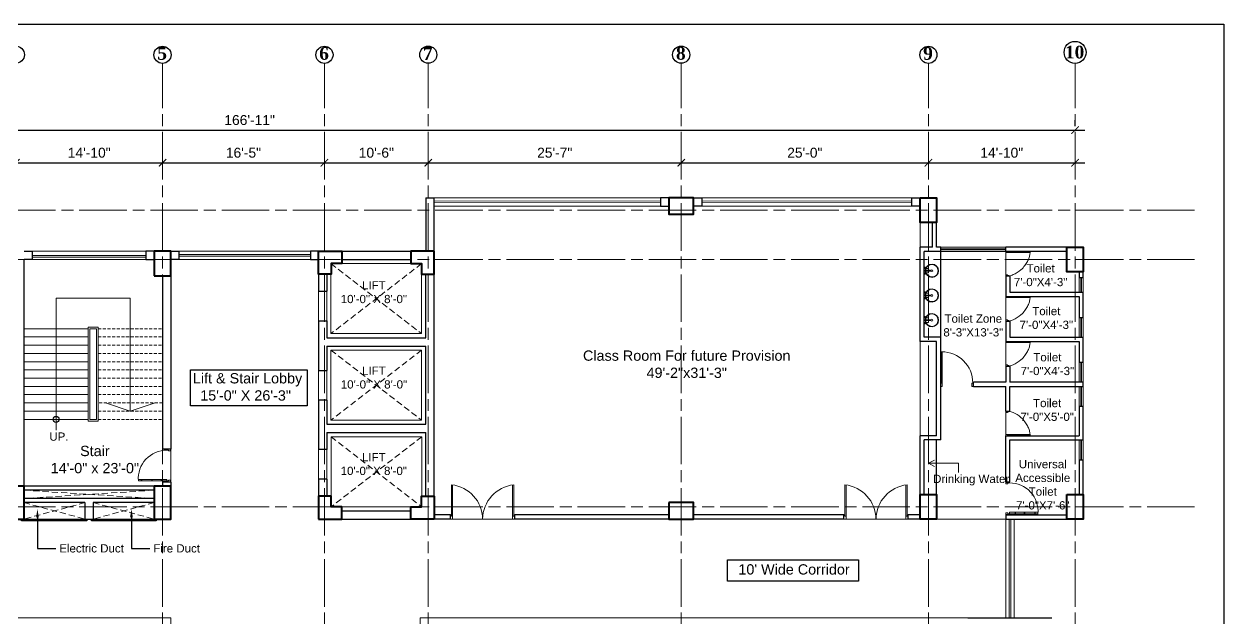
# Model space of a CAD drawing. Header units: inches. Extents: x -12 to 20935469, y -1604 to 24729220.
# Drawn here: x 20917582 to 20919038, y 24708587 to 24709308 of the extents above; entities that cross this region are included whole.
import ezdxf
from ezdxf import colors
from ezdxf.entities.mleader import LeaderData, LeaderLine
from ezdxf.math import Vec2, Vec3

# ---------------------------------------------------------------- set-up
doc = ezdxf.new("R2010")
doc.units = ezdxf.units.IN
doc.header["$LTSCALE"] = 0.03
doc.header["$MEASUREMENT"] = 0
doc.header["$PDMODE"] = 32
doc.header["$PDSIZE"] = 15
doc.linetypes.add('ACAD_ISO08W100', pattern=[36, 24, -3, 6, -3])
doc.linetypes.add('DASHED2', pattern=[0.375, 0.25, -0.125])
for name, color, linetype, lineweight in [('column', 1, 'Continuous', 40), ('Dim Line', 252, 'Continuous', 13), ('Door', 7, 'Continuous', 18), ('Dot', 253, 'Continuous', 0), ('Gas', 21, 'Continuous', 5), ('Glass Line', 252, 'Continuous', 9), ('Grid Line', 252, 'Continuous', 18), ('Hatch', 253, 'Continuous', 15), ('Main Wall', 7, 'Continuous', 30), ('RAIL', 23, 'Continuous', 13), ('STAIR', 46, 'Continuous', 15), ('TOILET FIXTURE', 142, 'Continuous', 5), ('wind.', 150, 'Continuous', 20)]:
    doc.layers.add(name, color=color, linetype=linetype, lineweight=lineweight)
doc.layers.add('TEXT', color=7, linetype='Continuous')
doc.styles.add('2', font='swisscl.ttf')
doc.styles.add('RomanS', font='arial.ttf', dxfattribs={"height": 12})
doc.styles.get("Standard").update_dxf_attribs({"font": 'timesbd.ttf'})
doc.dimstyles.new('Aec_Arch_I', dxfattribs={"dimscale": 96, "dimtxt": 12, "dimasz": 0.09375, "dimexe": 0.125, "dimexo": 0.125, "dimgap": 0.0625, "dimtad": 1, "dimdec": 0, "dimzin": 3, "dimdsep": 46, "dimlunit": 4, "dimtxsty": 'RomanS', "dimblk1": 'ARCHTICK', "dimblk2": 'ARCHTICK', "dimsah": 1, "dimcen": 0.09375, "dimdle": 0.125, "dimadec": 0, "dimazin": 0, "dimtfac": 0.75, "dimtdec": 0, "dimtmove": 2, "dimatfit": 3, "dimldrblk": 'ARCHTICK', "dimfxl": 1, "dimfrac": 1, "dimtolj": 1, "dimtzin": 0, "dimarcsym": 0})

# ---------------------------------------------------------------- blocks, each defined once
blk = doc.blocks.new('_ArchTick')
at = {"color": 0, "linetype": 'ByBlock', "lineweight": 35, "const_width": 0.15}
blk.add_lwpolyline([(-0.5, -0.5), (0.5, 0.5)], dxfattribs=at)
blk = doc.blocks.new('*D8')
at = {"layer": 'Defpoints', "color": 0, "transparency": 16777216}
for p in [(20831396.3, 24724578.2), (20831666.3, 24724578.2), (20831666.3, 24724578.2)]:
    blk.add_point(p, dxfattribs=at)
at = {"layer": 'Dim Line', "color": 0, "lineweight": -2, "transparency": 16777216}
blk.add_line((20831384.3, 24724578.2), (20831678.3, 24724578.2), dxfattribs=at)
at = {"layer": 'Dim Line', "color": 0, "lineweight": -2, "transparency": 16777216, "xscale": 9, "yscale": 9, "zscale": 9, "rotation": 180}
blk.add_blockref('_ArchTick', (20831396.3, 24724578.2), dxfattribs=at)
at = {"layer": 'Dim Line', "color": 0, "lineweight": -2, "transparency": 16777216, "xscale": 9, "yscale": 9, "zscale": 9}
blk.add_blockref('_ArchTick', (20831666.3, 24724578.2), dxfattribs=at)
at = {"layer": 'Dim Line', "color": 0, "transparency": 16777216, "insert": (20831531.3, 24724590.3), "char_height": 12, "attachment_point": 5, "style": 'RomanS'}
blk.add_mtext('\\A1;22\'-6"', dxfattribs=at)
blk = doc.blocks.new('*D9')
at = {"layer": 'Defpoints', "color": 0, "transparency": 16777216}
for p in [(20831666.3, 24724578.2), (20831844.3, 24724578.2), (20831844.3, 24724578.2)]:
    blk.add_point(p, dxfattribs=at)
at = {"layer": 'Dim Line', "color": 0, "lineweight": -2, "transparency": 16777216}
blk.add_line((20831654.3, 24724578.2), (20831856.3, 24724578.2), dxfattribs=at)
at = {"layer": 'Dim Line', "color": 0, "lineweight": -2, "transparency": 16777216, "xscale": 9, "yscale": 9, "zscale": 9, "rotation": 180}
blk.add_blockref('_ArchTick', (20831666.3, 24724578.2), dxfattribs=at)
at = {"layer": 'Dim Line', "color": 0, "lineweight": -2, "transparency": 16777216, "xscale": 9, "yscale": 9, "zscale": 9}
blk.add_blockref('_ArchTick', (20831844.3, 24724578.2), dxfattribs=at)
at = {"layer": 'Dim Line', "color": 0, "transparency": 16777216, "insert": (20831755.3, 24724590.3), "char_height": 12, "attachment_point": 5, "style": 'RomanS'}
blk.add_mtext('\\A1;14\'-10"', dxfattribs=at)
blk = doc.blocks.new('*D21')
at = {"layer": 'Defpoints', "color": 0, "transparency": 16777216}
for p in [(20831844.3, 24724578.2), (20832040.8, 24724578.2), (20832040.8, 24724578.2)]:
    blk.add_point(p, dxfattribs=at)
at = {"layer": 'Dim Line', "color": 0, "lineweight": -2, "transparency": 16777216}
for p, q in [((20831832.3, 24724578.2), (20832052.8, 24724578.2)), ((20831844.3, 24724566.2), (20831844.3, 24724566.2)), ((20832040.8, 24724566.2), (20832040.8, 24724566.2))]:
    blk.add_line(p, q, dxfattribs=at)
at = {"layer": 'Dim Line', "color": 0, "lineweight": -2, "transparency": 16777216, "xscale": 9, "yscale": 9, "zscale": 9, "rotation": 180}
blk.add_blockref('_ArchTick', (20831844.3, 24724578.2), dxfattribs=at)
at = {"layer": 'Dim Line', "color": 0, "lineweight": -2, "transparency": 16777216, "xscale": 9, "yscale": 9, "zscale": 9}
blk.add_blockref('_ArchTick', (20832040.8, 24724578.2), dxfattribs=at)
at = {"layer": 'Dim Line', "color": 0, "transparency": 16777216, "insert": (20831942.5, 24724590.3), "char_height": 12, "attachment_point": 5, "style": 'RomanS'}
blk.add_mtext('\\A1;16\'-5"', dxfattribs=at)
blk = doc.blocks.new('*D22')
at = {"layer": 'Defpoints', "color": 0, "transparency": 16777216}
for p in [(20832040.8, 24724578.2), (20832166.8, 24724578.2), (20832166.8, 24724578.2)]:
    blk.add_point(p, dxfattribs=at)
at = {"layer": 'Dim Line', "color": 0, "lineweight": -2, "transparency": 16777216}
for p, q in [((20832028.8, 24724578.2), (20832178.8, 24724578.2)), ((20832040.8, 24724566.2), (20832040.8, 24724566.2)), ((20832166.8, 24724566.2), (20832166.8, 24724566.2))]:
    blk.add_line(p, q, dxfattribs=at)
at = {"layer": 'Dim Line', "color": 0, "lineweight": -2, "transparency": 16777216, "xscale": 9, "yscale": 9, "zscale": 9, "rotation": 180}
blk.add_blockref('_ArchTick', (20832040.8, 24724578.2), dxfattribs=at)
at = {"layer": 'Dim Line', "color": 0, "lineweight": -2, "transparency": 16777216, "xscale": 9, "yscale": 9, "zscale": 9}
blk.add_blockref('_ArchTick', (20832166.8, 24724578.2), dxfattribs=at)
at = {"layer": 'Dim Line', "color": 0, "transparency": 16777216, "insert": (20832103.8, 24724590.3), "char_height": 12, "attachment_point": 5, "style": 'RomanS'}
blk.add_mtext('\\A1;10\'-6"', dxfattribs=at)
blk = doc.blocks.new('*D23')
at = {"layer": 'Defpoints', "color": 0, "transparency": 16777216}
for p in [(20832166.8, 24724578.2), (20832473.8, 24724578.2), (20832473.8, 24724578.2)]:
    blk.add_point(p, dxfattribs=at)
at = {"layer": 'Dim Line', "color": 0, "lineweight": -2, "transparency": 16777216}
for p, q in [((20832154.8, 24724578.2), (20832485.8, 24724578.2)), ((20832166.8, 24724566.2), (20832166.8, 24724566.2)), ((20832473.8, 24724566.2), (20832473.8, 24724566.2))]:
    blk.add_line(p, q, dxfattribs=at)
at = {"layer": 'Dim Line', "color": 0, "lineweight": -2, "transparency": 16777216, "xscale": 9, "yscale": 9, "zscale": 9, "rotation": 180}
blk.add_blockref('_ArchTick', (20832166.8, 24724578.2), dxfattribs=at)
at = {"layer": 'Dim Line', "color": 0, "lineweight": -2, "transparency": 16777216, "xscale": 9, "yscale": 9, "zscale": 9}
blk.add_blockref('_ArchTick', (20832473.8, 24724578.2), dxfattribs=at)
at = {"layer": 'Dim Line', "color": 0, "transparency": 16777216, "insert": (20832320.3, 24724590.3), "char_height": 12, "attachment_point": 5, "style": 'RomanS'}
blk.add_mtext('\\A1;25\'-7"', dxfattribs=at)
blk = doc.blocks.new('*D10')
at = {"layer": 'Defpoints', "color": 0, "transparency": 16777216}
for p in [(20832473.8, 24724578.2), (20832773.8, 24724578.2), (20832773.8, 24724578.2)]:
    blk.add_point(p, dxfattribs=at)
at = {"layer": 'Dim Line', "color": 0, "lineweight": -2, "transparency": 16777216}
blk.add_line((20832461.8, 24724578.2), (20832785.8, 24724578.2), dxfattribs=at)
at = {"layer": 'Dim Line', "color": 0, "lineweight": -2, "transparency": 16777216, "xscale": 9, "yscale": 9, "zscale": 9, "rotation": 180}
blk.add_blockref('_ArchTick', (20832473.8, 24724578.2), dxfattribs=at)
at = {"layer": 'Dim Line', "color": 0, "lineweight": -2, "transparency": 16777216, "xscale": 9, "yscale": 9, "zscale": 9}
blk.add_blockref('_ArchTick', (20832773.8, 24724578.2), dxfattribs=at)
at = {"layer": 'Dim Line', "color": 0, "transparency": 16777216, "insert": (20832623.8, 24724590.3), "char_height": 12, "attachment_point": 5, "style": 'RomanS'}
blk.add_mtext('\\A1;25\'-0"', dxfattribs=at)
blk = doc.blocks.new('*D11')
at = {"layer": 'Defpoints', "color": 0, "transparency": 16777216}
for p in [(20832773.8, 24724578.2), (20832951.8, 24724578.2), (20832951.8, 24724578.2)]:
    blk.add_point(p, dxfattribs=at)
at = {"layer": 'Dim Line', "color": 0, "lineweight": -2, "transparency": 16777216}
for p, q in [((20832761.8, 24724578.2), (20832963.8, 24724578.2)), ((20832951.8, 24724566.2), (20832951.8, 24724566.2))]:
    blk.add_line(p, q, dxfattribs=at)
at = {"layer": 'Dim Line', "color": 0, "lineweight": -2, "transparency": 16777216, "xscale": 9, "yscale": 9, "zscale": 9, "rotation": 180}
blk.add_blockref('_ArchTick', (20832773.8, 24724578.2), dxfattribs=at)
at = {"layer": 'Dim Line', "color": 0, "lineweight": -2, "transparency": 16777216, "xscale": 9, "yscale": 9, "zscale": 9}
blk.add_blockref('_ArchTick', (20832951.8, 24724578.2), dxfattribs=at)
at = {"layer": 'Dim Line', "color": 0, "transparency": 16777216, "insert": (20832862.8, 24724590.3), "char_height": 12, "attachment_point": 5, "style": 'RomanS'}
blk.add_mtext('\\A1;14\'-10"', dxfattribs=at)
blk = doc.blocks.new('*D13')
at = {"layer": 'Defpoints', "color": 0, "transparency": 16777216}
for p in [(20832951.8, 24724617.8), (20830948.3, 24724610.7), (20832951.8, 24724610.7)]:
    blk.add_point(p, dxfattribs=at)
at = {"layer": 'Dim Line', "color": 0, "lineweight": -2, "transparency": 16777216}
for p, q in [((20830948.3, 24724622.7), (20830948.3, 24724629.8)), ((20832951.8, 24724622.7), (20832951.8, 24724629.8)), ((20830936.3, 24724617.8), (20832963.8, 24724617.8))]:
    blk.add_line(p, q, dxfattribs=at)
at = {"layer": 'Dim Line', "color": 0, "lineweight": -2, "transparency": 16777216, "xscale": 9, "yscale": 9, "zscale": 9, "rotation": 180}
blk.add_blockref('_ArchTick', (20830948.3, 24724617.8), dxfattribs=at)
at = {"layer": 'Dim Line', "color": 0, "lineweight": -2, "transparency": 16777216, "xscale": 9, "yscale": 9, "zscale": 9}
blk.add_blockref('_ArchTick', (20832951.8, 24724617.8), dxfattribs=at)
at = {"layer": 'Dim Line', "color": 0, "transparency": 16777216, "insert": (20831950, 24724629.9), "char_height": 12, "attachment_point": 5, "style": 'RomanS'}
blk.add_mtext('\\A1;166\'-11"', dxfattribs=at)
blk = doc.blocks.new('Door_45')
at = {"layer": 'Door'}
for p, q in [((1.5, 5), (1.5, 44)), ((1.5, 40), (2.2, 40)), ((2.2, 40), (2.2, 39.5)), ((2.2, 39.5), (2.7, 39.5)), ((2.7, 39.5), (2.7, 40)), ((2.7, 40), (3.5, 40)), ((3.5, 44), (3.5, 5)), ((1.5, 25.8), (2.2, 25.8)), ((2.2, 25.8), (2.2, 25.3)), ((2.2, 25.3), (2.7, 25.3)), ((2.7, 25.8), (3.5, 25.8)), ((2.7, 25.3), (2.7, 25.8)), ((0, 0), (0, 5)), ((0, 5), (1.5, 5)), ((1.5, 12.6), (2.2, 12.6)), ((3.5, 5), (1.5, 5)), ((1.5, 5), (1.5, 3)), ((1.5, 3), (2.5, 3)), ((2.2, 12.6), (2.2, 13.1)), ((2.2, 13.1), (2.7, 13.1)), ((2.5, 3), (2.5, 0)), ((2.7, 13.1), (2.7, 12.6)), ((2.7, 12.6), (3.5, 12.6)), ((42.5, 3), (42.5, 0)), ((43.5, 3), (42.5, 3)), ((45, 5), (43.5, 5)), ((43.5, 5), (43.5, 3)), ((45, 0), (45, 5)), ((2.5, 0), (0, 0)), ((42.5, 0), (45, 0))]:
    blk.add_line(p, q, dxfattribs=at)
blk.add_arc((4.7, 5.3), 38.8, 359.6233, 94.6685, dxfattribs=at)
blk = doc.blocks.new('sssss-flat-876')
at = {"layer": 'Door', "linetype": 'Continuous', "ltscale": 3}
blk.add_line((3666.5, 84027.2), (3666.5, 84055.7), dxfattribs=at)
at = {"layer": 'Door', "linetype": 'Continuous', "ltscale": 3, "extrusion": (-7.21527e-09, -3.35624e-18, 1), "elevation": 0}
for points in [[(3666.5, 84057.2), (3666.5, 84055.7), (3668.4, 84055.7), (3668.4, 84056.5), (3670.2, 84056.5), (3670.2, 84057.2)], [(3668.4, 84055.7), (3696.2, 84055.7), (3696.2, 84056.5), (3668.4, 84056.5)]]:
    blk.add_lwpolyline(points, close=True, dxfattribs=at)
at = {"layer": 'Door', "linetype": 'Continuous', "ltscale": 3, "flags": 128}
blk.add_lwpolyline([(3670.2, 84027.2, 0.04096), (3675.5, 84028.9, 0.082496), (3684.9, 84034.8, 0.052187), (3689.7, 84040, 0.043988), (3692.9, 84045, 0.036571), (3694.8, 84049.6, 0.034751), (3695.9, 84054.2, 0.011435), (3696.2, 84055.7)], format="xyb", dxfattribs=at)
at = {"layer": 'Door', "linetype": 'Continuous', "ltscale": 3}
blk.add_lwpolyline([(3666.5, 84027.2), (3666.5, 84028.7), (3668.4, 84028.7), (3668.4, 84027.9), (3670.2, 84027.9), (3670.2, 84027.2)], close=True, dxfattribs=at)
blk = doc.blocks.new('7-flat-72')
at = {"layer": 'Glass Line', "color": 8, "ltscale": 20}
for p, q in [((-64476.6, 376959.4), (-64476.6, 376966.6)), ((-64475.5, 376966.6), (-64476.6, 376966.6)), ((-64475.5, 376959.4), (-64475.5, 376966.6)), ((-64478.7, 376960.5), (-64480.3, 376960.5)), ((-64480.3, 376959.5), (-64480.3, 376960.5)), ((-64480.3, 376959.5), (-64480.3, 376960.5)), ((-64478.7, 376959.5), (-64480.3, 376959.5)), ((-64480.3, 376959.1), (-64480.3, 376959.4)), ((-64478.7, 376959.4), (-64480.3, 376959.4)), ((-64478.7, 376959.1), (-64480.3, 376959.1)), ((-64480.2, 376959.4), (-64480.2, 376959.5)), ((-64480.1, 376959.5), (-64480.1, 376960.5)), ((-64479.9, 376959.5), (-64479.9, 376960.5)), ((-64479.5, 376959.5), (-64479.5, 376960.5)), ((-64479.1, 376959.5), (-64479.1, 376960.5)), ((-64478.9, 376959.5), (-64478.9, 376960.5)), ((-64478.9, 376959.4), (-64478.9, 376959.5)), ((-64478.8, 376959.5), (-64478.8, 376960.5)), ((-64478.7, 376959.5), (-64478.7, 376960.5)), ((-64478.7, 376959.1), (-64478.7, 376959.4)), ((-64475.1, 376959.4), (-64476.9, 376959.4)), ((-64476.9, 376959.1), (-64476.9, 376959.4)), ((-64475.1, 376959.1), (-64476.9, 376959.1)), ((-64475.1, 376959.1), (-64475.1, 376959.4)), ((-64473.3, 376960.5), (-64471.7, 376960.5)), ((-64473.3, 376959.5), (-64473.3, 376960.5)), ((-64473.3, 376959.5), (-64473.3, 376960.5)), ((-64473.3, 376959.5), (-64471.7, 376959.5)), ((-64473.3, 376959.1), (-64473.3, 376959.4)), ((-64473.3, 376959.4), (-64471.7, 376959.4)), ((-64473.3, 376959.1), (-64471.7, 376959.1)), ((-64473.1, 376959.5), (-64473.1, 376960.5)), ((-64473.1, 376959.4), (-64473.1, 376959.5)), ((-64472.9, 376959.5), (-64472.9, 376960.5)), ((-64472.5, 376959.5), (-64472.5, 376960.5)), ((-64472.1, 376959.5), (-64472.1, 376960.5)), ((-64471.9, 376959.5), (-64471.9, 376960.5)), ((-64471.9, 376959.4), (-64471.9, 376959.5)), ((-64471.8, 376959.5), (-64471.8, 376960.5)), ((-64471.7, 376959.5), (-64471.7, 376960.5)), ((-64471.7, 376959.1), (-64471.7, 376959.4))]:
    blk.add_line(p, q, dxfattribs=at)
blk.add_circle((-64476, 376968.4, 0), 1.08, dxfattribs=at)
for radius, start, end in [(8.1, 273.8334, 266.1883), (7.55, 274.115, 265.9068)]:
    blk.add_arc((-64476, 376968.4, 0), radius, start, end, dxfattribs=at)
blk = doc.blocks.new('SFSFSFS-flat-72')
at = {"layer": 'TOILET FIXTURE', "ltscale": 0.2}
blk.add_lwpolyline([(-3918.5, -3608.1), (-3918.5, -3602.7), (-3923.9, -3602.7), (-3923.9, -3608.1)], close=True, dxfattribs=at)
at = {"layer": 'TOILET FIXTURE', "ltscale": 20}
blk.add_blockref('7-flat-72', (60554.8, -380567.2), dxfattribs=at)
blk = doc.blocks.new('$D40')
at = {"layer": 'Door'}
for p, q in [((1, 4), (1, 42)), ((2, 0), (2, 42)), ((1, 5), (0, 5)), ((2, 0), (0, 0)), ((2, 4), (1, 4)), ((39, 4), (38, 4)), ((38, 4), (38, 0)), ((40, 0), (38, 0)), ((40, 5), (39, 5)), ((39, 5), (39, 4))]:
    blk.add_line(p, q, dxfattribs=at)
blk.add_arc((1, 4), 38, 0, 90, dxfattribs=at)
blk = doc.blocks.new('fff')
at = {"layer": 'Grid Line', "color": 252, "linetype": 'ACAD_ISO08W100', "lineweight": 9, "ltscale": 80, "true_color": 0x939598}
for p, q in [((20831844.3, 24723521.1), (20831844.3, 24724698.8)), ((20832040.8, 24723521.1), (20832040.8, 24724698.8)), ((20832166.8, 24723521.1), (20832166.8, 24724698.8)), ((20832473.8, 24723521.1), (20832473.8, 24724698.8)), ((20832773.8, 24723521.1), (20832773.8, 24724698.8)), ((20832951.8, 24723521.1), (20832951.8, 24724698.8)), ((20833096.9, 24724520.6), (20830726.1, 24724520.6)), ((20833096.9, 24724460.6), (20830726.1, 24724460.6)), ((20833096.9, 24724160.7), (20830726.1, 24724160.7))]:
    blk.add_line(p, q, dxfattribs=at)
at = {"layer": 'Dim Line'}
for base, p1, p2, picture, middle in [((20832951.7523, 24724617.8128), (20830948.3088, 24724610.7482), (20832951.7523, 24724610.7482), '*D13', (20831950.0306, 24724629.9397)), ((20831666.3, 24724578.2), (20831396.3, 24724578.2), (20831666.3, 24724578.2), '*D8', (20831531.3, 24724590.3)), ((20831844.3, 24724578.2), (20831666.3, 24724578.2), (20831844.3, 24724578.2), '*D9', (20831755.3, 24724590.3)), ((20832040.7792, 24724578.1666), (20831844.25, 24724578.1666), (20832040.7792, 24724578.1666), '*D21', (20831942.5146, 24724590.2934)), ((20832166.8, 24724578.2), (20832040.8, 24724578.2), (20832166.8, 24724578.2), '*D22', (20832103.8, 24724590.3)), ((20832473.8, 24724578.2), (20832166.8, 24724578.2), (20832473.8, 24724578.2), '*D23', (20832320.3, 24724590.3)), ((20832773.8, 24724578.2), (20832473.8, 24724578.2), (20832773.8, 24724578.2), '*D10', (20832623.8, 24724590.3)), ((20832951.8, 24724578.2), (20832773.8, 24724578.2), (20832951.8, 24724578.2), '*D11', (20832862.8, 24724590.3))]:
    dim = blk.add_linear_dim(base=base, p1=p1, p2=p2, dimstyle='Aec_Arch_I', dxfattribs=at)
    dim.commit()
    dim.dimension.update_dxf_attribs({"geometry": picture, "text_midpoint": middle})

msp = doc.modelspace()

# ---------------------------------------------------------------- linework, layer by layer
for p, q in [((20918694.6, 24708928.1), (20918694.6, 24709032.4)), ((20918867.6, 24709037.4), (20918867.6, 24709037.4)), ((20918689.6, 24708737.5), (20918689.6, 24708803.5)), ((20918778.6, 24708712.7), (20918773.6, 24708712.7)), ((20918727.5, 24708587.5), (20918829.7, 24708587.5))]:
    msp.add_line(p, q)
for points in [[(20917784.1, 24708888.5), (20917925.6, 24708888.5), (20917925.6, 24708844.8), (20917784.1, 24708844.8)], [(20917579, 24708707.5), (20917658.3, 24708707.5), (20917658.3, 24708705.5), (20917579, 24708705.5)], [(20917664.1, 24708707.5), (20917742.3, 24708707.5), (20917742.3, 24708705.5), (20917664.1, 24708705.5)], [(20918594.7, 24708632), (20918435.7, 24708632), (20918435.7, 24708658.1), (20918594.7, 24708658.1)]]:
    msp.add_lwpolyline(points, close=True)
msp.add_circle((20917621.1, 24708828.5), 3.61)
at = {"layer": 'column', "lineweight": 40, "ltscale": 20}
for points in [[(20918364.7, 24709097.4), (20918364.7, 24709077.4), (20918394.7, 24709077.4), (20918394.7, 24709097.4)], [(20918669.6, 24709097.4), (20918689.6, 24709097.4), (20918689.6, 24709067.4), (20918669.6, 24709067.4)], [(20917740.1, 24709002.5), (20917760.1, 24709002.5), (20917760.1, 24709032.5), (20917740.1, 24709032.5)], [(20918847.6, 24709037.4), (20918867.6, 24709037.4), (20918867.6, 24709007.4), (20918847.6, 24709007.4)], [(20917562.1, 24708707.5), (20917582.1, 24708707.5), (20917582.1, 24708747.5), (20917562.1, 24708747.5)], [(20917740.1, 24708707.5), (20917760.1, 24708707.5), (20917760.1, 24708747.5), (20917740.1, 24708747.5)], [(20918364.7, 24708727.5), (20918364.7, 24708707.5), (20918394.7, 24708707.5), (20918394.7, 24708727.5)], [(20918669.6, 24708737.5), (20918689.6, 24708737.5), (20918689.6, 24708707.5), (20918669.6, 24708707.5)], [(20918847.6, 24708737.5), (20918867.6, 24708737.5), (20918867.6, 24708707.5), (20918847.6, 24708707.5)]]:
    msp.add_lwpolyline(points, close=True, dxfattribs=at)
for points in [[(20917939.7, 24709032.5), (20917967.7, 24709032.5), (20917967.7, 24709017.5), (20917954.7, 24709017.5), (20917954.7, 24709004.5), (20917939.7, 24709004.5), (20917939.7, 24709032.5)], [(20918079.7, 24709032.5), (20918051.7, 24709032.5), (20918051.7, 24709017.5), (20918064.7, 24709017.5), (20918064.7, 24709004.5), (20918079.7, 24709004.5), (20918079.7, 24709032.5)], [(20917939.7, 24708707.5), (20917967.7, 24708707.5), (20917967.7, 24708722.5), (20917954.7, 24708722.5), (20917954.7, 24708735.5), (20917939.7, 24708735.5), (20917939.7, 24708707.5)], [(20918079.7, 24708707.5), (20918051.7, 24708707.5), (20918051.7, 24708722.5), (20918064.7, 24708722.5), (20918064.7, 24708735.5), (20918079.7, 24708735.5), (20918079.7, 24708707.5)]]:
    msp.add_lwpolyline(points, dxfattribs=at)
at = {"layer": 'Defpoints'}
msp.add_lwpolyline([(20916599.6, 24709308.2), (20919038.4, 24709308.2), (20919038.4, 24707849.7), (20916599.6, 24707849.7)], close=True, dxfattribs=at)
at = {"layer": 'Door'}
for p, q in [((20918101, 24708711.2), (20918101, 24708749.1)), ((20918102.3, 24708707.5), (20918102.3, 24708749.1)), ((20918175.1, 24708707.5), (20918175.1, 24708749.1)), ((20918176.4, 24708711.2), (20918176.4, 24708749.1)), ((20918578.4, 24708711.2), (20918578.4, 24708749.1)), ((20918579.7, 24708707.5), (20918579.7, 24708749.1)), ((20918652.5, 24708707.5), (20918652.5, 24708749.1)), ((20918653.8, 24708711.2), (20918653.8, 24708749.1)), ((20918101, 24708712.5), (20918099.7, 24708712.5)), ((20918102.3, 24708711.2), (20918101, 24708711.2)), ((20918175.1, 24708711.2), (20918176.4, 24708711.2)), ((20918176.4, 24708712.5), (20918177.7, 24708712.5)), ((20918578.4, 24708712.5), (20918577.1, 24708712.5)), ((20918579.7, 24708711.2), (20918578.4, 24708711.2)), ((20918652.5, 24708711.2), (20918653.8, 24708711.2)), ((20918653.8, 24708712.5), (20918655.1, 24708712.5)), ((20918102.3, 24708707.5), (20918099.7, 24708707.5)), ((20918175.1, 24708707.5), (20918177.7, 24708707.5)), ((20918579.7, 24708707.5), (20918577.1, 24708707.5)), ((20918652.5, 24708707.5), (20918655.1, 24708707.5))]:
    msp.add_line(p, q, dxfattribs=at)
for centre, start, end in [((20918096.4, 24708707.1), 0.5906, 83.7783), ((20918181, 24708707.1), 96.2217, 179.4094), ((20918573.8, 24708707.1), 0.5906, 83.7783), ((20918658.4, 24708707.1), 96.2217, 179.4094)]:
    msp.add_arc(centre, 42.3, start, end, dxfattribs=at)
at = {"layer": 'Dot', "linetype": 'DASHED2', "lineweight": 0, "ltscale": 1000}
for p, q in [((20917582.1, 24708742.5), (20917740.1, 24708732.5)), ((20917740.1, 24708742.5), (20917582.1, 24708732.5)), ((20917656.1, 24708727.5), (20917582.1, 24708707.5)), ((20917582.1, 24708727.5), (20917656.1, 24708707.5)), ((20917666.1, 24708727.5), (20917740.1, 24708707.5)), ((20917740.1, 24708727.5), (20917666.1, 24708707.5))]:
    msp.add_line(p, q, dxfattribs=at)
for points in [[(20917954.6, 24709017.5), (20918064.7, 24708932.5), (20918064.7, 24709017.5), (20917954.6, 24708932.5)], [(20917954.6, 24708912.5), (20918064.7, 24708827.5), (20918064.7, 24708912.5), (20917954.6, 24708827.5)], [(20917954.7, 24708807.5), (20918064.8, 24708722.4), (20918064.8, 24708807.5), (20917954.7, 24708722.4)]]:
    msp.add_lwpolyline(points, dxfattribs=at)
at = {"layer": 'Gas', "color": 0, "lineweight": 5}
for points in [[(20917954.6, 24708932.5), (20918064.7, 24708932.5), (20918064.7, 24709017.5), (20917954.6, 24709017.5)], [(20917672.1, 24708826.5), (20917660.1, 24708826.5), (20917660.1, 24708940.5), (20917672.1, 24708940.5)], [(20917670.1, 24708828.5), (20917662.1, 24708828.5), (20917662.1, 24708938.5), (20917670.1, 24708938.5)], [(20917954.6, 24708827.5), (20918064.7, 24708827.5), (20918064.7, 24708912.5), (20917954.6, 24708912.5)], [(20917954.7, 24708722.4), (20918064.8, 24708722.4), (20918064.8, 24708807.5), (20917954.7, 24708807.5)]]:
    msp.add_lwpolyline(points, close=True, dxfattribs=at)
at = {"layer": 'Hatch', "lineweight": 5}
for p, q in [((20918669.6, 24709037.4), (20918669.6, 24709067.3)), ((20918669.6, 24708808.5), (20918669.6, 24708923.1))]:
    msp.add_line(p, q, dxfattribs=at)
at = {"layer": 'Main Wall', "lineweight": 30}
for p, q in [((20918069.7, 24709097.4), (20918079.7, 24709097.4)), ((20918069.7, 24709097.4), (20918069.7, 24709032.5)), ((20918079.7, 24708735.5), (20918079.7, 24709097.4)), ((20918364.6, 24709097.4), (20918354.6, 24709097.4)), ((20918354.6, 24709097.4), (20918354.6, 24709087.4)), ((20918659.6, 24709097.4), (20918669.6, 24709097.4)), ((20918659.6, 24709087.4), (20918659.6, 24709097.4)), ((20918354.6, 24709087.4), (20918364.6, 24709087.4)), ((20918669.6, 24709087.4), (20918659.6, 24709087.4)), ((20918684.6, 24709037.4), (20918684.6, 24709067.4)), ((20918689.6, 24709037.4), (20918689.6, 24709067.4)), ((20917967.7, 24709032.5), (20918051.7, 24709032.5)), ((20918669.6, 24708923.1), (20918669.6, 24709037.4)), ((20918684.6, 24709037.4), (20918669.6, 24709037.4)), ((20918674.6, 24708928.1), (20918674.6, 24709032.4)), ((20918694.6, 24709032.4), (20918674.6, 24709032.4)), ((20918694.6, 24709037.4), (20918689.6, 24709037.4)), ((20918694.6, 24709032.4), (20918694.6, 24709037.4)), ((20918847.6, 24709037.4), (20918773.6, 24709037.4)), ((20918773.6, 24709032.4), (20918773.6, 24709037.4)), ((20918847.6, 24709032.4), (20918773.6, 24709032.4)), ((20917582.1, 24708747.5), (20917582.1, 24709022.5)), ((20917967.7, 24709022.5), (20918051.7, 24709022.5)), ((20917750.1, 24709002.5), (20917750.1, 24708792.5)), ((20917760.1, 24709002.5), (20917760.1, 24708792.5)), ((20918867.6, 24709000.7), (20918867.6, 24709007.4)), ((20918778.6, 24709002.4), (20918773.6, 24709002.4)), ((20918778.6, 24709002.4), (20918778.6, 24708982.7)), ((20917939.7, 24708984), (20917949.7, 24708984)), ((20918773.6, 24708977.7), (20918862.6, 24708977.7)), ((20918778.6, 24708982.7), (20918867.6, 24708982.7)), ((20918867.6, 24708952.1), (20918867.6, 24708982.7)), ((20917939.7, 24708948), (20917949.7, 24708948)), ((20918773.6, 24708947.7), (20918778.6, 24708947.7)), ((20918778.6, 24708947.7), (20918778.6, 24708928.1)), ((20917949.7, 24708927.5), (20918069.7, 24708927.5)), ((20917949.7, 24708917.5), (20918069.7, 24708917.5)), ((20918689.6, 24708923.1), (20918669.6, 24708923.1)), ((20918694.6, 24708928.1), (20918674.6, 24708928.1)), ((20918689.6, 24708808.5), (20918689.6, 24708923.1)), ((20918694.6, 24708873.5), (20918694.6, 24708928.1)), ((20918773.6, 24708923.1), (20918862.6, 24708923.1)), ((20918778.6, 24708928.1), (20918867.6, 24708928.1)), ((20918862.6, 24708923.1), (20918862.6, 24708897.5)), ((20918867.6, 24708897.5), (20918867.6, 24708928.1)), ((20917939.7, 24708888), (20917949.7, 24708888)), ((20918773.6, 24708893.1), (20918778.6, 24708893.1)), ((20918867.6, 24708897.5), (20918862.6, 24708897.5)), ((20918694.6, 24708803.5), (20918694.6, 24708873.5)), ((20918734.6, 24708868.5), (20918734.6, 24708873.5)), ((20918867.6, 24708873.5), (20918778.6, 24708873.5)), ((20918867.6, 24708868.5), (20918867.6, 24708873.5)), ((20918734.6, 24708868.5), (20918773.6, 24708868.5)), ((20918773.6, 24708838.5), (20918773.6, 24708868.5)), ((20918778.6, 24708868.5), (20918867.6, 24708868.5)), ((20918778.6, 24708838.5), (20918778.6, 24708868.5)), ((20917949.7, 24708852), (20917939.7, 24708852)), ((20918862.6, 24708844.5), (20918867.6, 24708844.5)), ((20918862.6, 24708844.5), (20918862.6, 24708808.5)), ((20918867.6, 24708803.5), (20918867.6, 24708844.5)), ((20918773.6, 24708838.5), (20918778.6, 24708838.5)), ((20917949.7, 24708822.5), (20918069.7, 24708822.5)), ((20917949.7, 24708812.5), (20918069.7, 24708812.5)), ((20918669.6, 24708737.5), (20918669.6, 24708808.5)), ((20918689.6, 24708808.5), (20918669.6, 24708808.5)), ((20918674.6, 24708737.5), (20918674.6, 24708803.5)), ((20918694.6, 24708803.5), (20918674.6, 24708803.5)), ((20918773.6, 24708752.7), (20918773.6, 24708808.5)), ((20918773.6, 24708808.5), (20918862.6, 24708808.5)), ((20918778.6, 24708752.7), (20918778.6, 24708803.5)), ((20918778.6, 24708803.5), (20918867.6, 24708803.5)), ((20917760.1, 24708792.5), (20917750.1, 24708792.5)), ((20917949.7, 24708792), (20917939.7, 24708792)), ((20918862.6, 24708779.5), (20918862.6, 24708737.5)), ((20918862.6, 24708779.5), (20918867.6, 24708779.5)), ((20918867.6, 24708737.5), (20918867.6, 24708779.5)), ((20917949.7, 24708756), (20917939.7, 24708756)), ((20917740.1, 24708747.5), (20917582.1, 24708747.5)), ((20917740.1, 24708742.5), (20917582.1, 24708742.5)), ((20917750.1, 24708752.5), (20917750.1, 24708747.5)), ((20917760.1, 24708752.5), (20917750.1, 24708752.5)), ((20917760.1, 24708752.5), (20917760.1, 24708747.5)), ((20918773.6, 24708752.7), (20918778.6, 24708752.7)), ((20917740.1, 24708732.5), (20917582.1, 24708732.5)), ((20917656.1, 24708727.5), (20917582.1, 24708727.5)), ((20917656.1, 24708727.5), (20917656.1, 24708707.5)), ((20917740.1, 24708727.5), (20917666.1, 24708727.5)), ((20917666.1, 24708727.5), (20917666.1, 24708707.5)), ((20918099.7, 24708712.5), (20918079.7, 24708712.5)), ((20918099.7, 24708707.5), (20918099.7, 24708712.5)), ((20918364.7, 24708712.5), (20918177.7, 24708712.5)), ((20918177.7, 24708707.5), (20918177.7, 24708712.5)), ((20918577.1, 24708712.5), (20918394.7, 24708712.5)), ((20918577.1, 24708707.5), (20918577.1, 24708712.5)), ((20918669.6, 24708712.5), (20918655.1, 24708712.5)), ((20918655.1, 24708707.5), (20918655.1, 24708712.5)), ((20918773.6, 24708712.7), (20918847.6, 24708712.7)), ((20918773.6, 24708712.7), (20918773.6, 24708707.6)), ((20917656.1, 24708707.5), (20917666.1, 24708707.5)), ((20917967.7, 24708707.5), (20918051.7, 24708707.5)), ((20918099.7, 24708707.5), (20918079.7, 24708707.5)), ((20918364.7, 24708707.5), (20918177.7, 24708707.5)), ((20918577.1, 24708707.5), (20918394.7, 24708707.5)), ((20918669.7, 24708707.5), (20918655.1, 24708707.5)), ((20918773.6, 24708707.6), (20918847.6, 24708707.6))]:
    msp.add_line(p, q, dxfattribs=at)
for points in [[(20918394.6, 24709097.4), (20918404.6, 24709097.4), (20918404.6, 24709087.4), (20918394.6, 24709087.4)], [(20917582.1, 24709032.5), (20917592.1, 24709032.5), (20917592.1, 24709022.5), (20917582.1, 24709022.5)], [(20917740.1, 24709032.5), (20917730.1, 24709032.5), (20917730.1, 24709022.5), (20917740.1, 24709022.5)], [(20917760.1, 24709032.5), (20917770.1, 24709032.5), (20917770.1, 24709022.5), (20917760.1, 24709022.5)], [(20917939.6, 24709032.5), (20917929.6, 24709032.5), (20917929.6, 24709022.5), (20917939.6, 24709022.5)], [(20917939.7, 24709004.5), (20917939.7, 24708984)], [(20917949.7, 24709004.5), (20917949.7, 24708984)], [(20918069.7, 24708927.5), (20918069.7, 24709004.5)], [(20918862.6, 24709007.4), (20918862.6, 24709000.7)], [(20918773.6, 24709002.4), (20918773.6, 24708977.7)], [(20918862.6, 24709000.7), (20918867.6, 24709000.7)], [(20918862.6, 24708977.7), (20918862.6, 24708952.1)], [(20917939.7, 24708948), (20917939.7, 24708888)], [(20917949.7, 24708948), (20917949.7, 24708927.5)], [(20918773.6, 24708947.7), (20918773.6, 24708923.1)], [(20918862.6, 24708952.1), (20918867.6, 24708952.1)], [(20917949.7, 24708917.5), (20917949.7, 24708888)], [(20918069.7, 24708822.5), (20918069.7, 24708917.5)], [(20918773.6, 24708893.1), (20918773.6, 24708873.5)], [(20918778.6, 24708893.1), (20918778.6, 24708873.5)], [(20918773.6, 24708873.5), (20918734.6, 24708873.5)], [(20917939.7, 24708852), (20917939.7, 24708792)], [(20917949.7, 24708852), (20917949.7, 24708822.5)], [(20917949.7, 24708812.5), (20917949.7, 24708792)], [(20918069.7, 24708735.5), (20918069.7, 24708812.5)], [(20917939.7, 24708756), (20917939.7, 24708735.5), (20917939.7, 24708735.5)], [(20917949.7, 24708756), (20917949.7, 24708735.5)], [(20917967.7, 24708717.5), (20918051.7, 24708717.5)]]:
    msp.add_lwpolyline(points, dxfattribs=at)
at = {"layer": 'Main Wall', "lineweight": 13}
for points in [[(20917939.7, 24708948), (20917949.7, 24708948), (20917949.7, 24708984), (20917939.7, 24708984)], [(20917939.7, 24708852), (20917949.7, 24708852), (20917949.7, 24708888), (20917939.7, 24708888)], [(20917939.7, 24708756), (20917949.7, 24708756), (20917949.7, 24708792), (20917939.7, 24708792)]]:
    msp.add_lwpolyline(points, close=True, dxfattribs=at)
at = {"layer": 'RAIL', "lineweight": 9}
for p, q in [((20917621.1, 24708815.4), (20917621.1, 24708975.5)), ((20917621.1, 24708975.5), (20917711.1, 24708975.5)), ((20917711.1, 24708975.5), (20917711.1, 24708838.5)), ((20917681.1, 24708848.5), (20917711.1, 24708838.5)), ((20917711.1, 24708838.5), (20917741.1, 24708848.5))]:
    msp.add_line(p, q, dxfattribs=at)
at = {"layer": 'STAIR', "color": 32, "lineweight": 5}
for p, q in [((20917582.1, 24708938.5), (20917660.1, 24708938.5)), ((20917582.1, 24708928.5), (20917660.1, 24708928.5)), ((20917582.1, 24708918.5), (20917660.1, 24708918.5)), ((20917582.1, 24708908.5), (20917660.1, 24708908.5)), ((20917582.1, 24708898.5), (20917660.1, 24708898.5)), ((20917582.1, 24708888.5), (20917660.1, 24708888.5)), ((20917582.1, 24708878.5), (20917660.1, 24708878.5)), ((20917582.1, 24708868.5), (20917660.1, 24708868.5)), ((20917582.1, 24708858.5), (20917660.1, 24708858.5)), ((20917582.1, 24708848.5), (20917660.1, 24708848.5)), ((20917582.1, 24708838.5), (20917660.1, 24708838.5)), ((20917582.1, 24708828.5), (20917660.1, 24708828.5))]:
    msp.add_line(p, q, dxfattribs=at)
at = {"layer": 'STAIR', "color": 32, "linetype": 'DASHED2', "lineweight": 5, "ltscale": 500}
for p, q in [((20917672.1, 24708938.5), (20917750.1, 24708938.5)), ((20917672.1, 24708928.5), (20917750.1, 24708928.5)), ((20917672.1, 24708918.5), (20917750.1, 24708918.5)), ((20917672.1, 24708908.5), (20917750.1, 24708908.5)), ((20917672.1, 24708898.5), (20917750.1, 24708898.5)), ((20917672.1, 24708888.5), (20917750.1, 24708888.5)), ((20917672.1, 24708878.5), (20917750.1, 24708878.5)), ((20917672.1, 24708868.5), (20917750.1, 24708868.5)), ((20917672.1, 24708858.5), (20917750.1, 24708858.5)), ((20917750.1, 24708848.5), (20917672.1, 24708848.5)), ((20917690.1, 24708848.5), (20917750.1, 24708848.5)), ((20917672.1, 24708838.5), (20917750.1, 24708838.5)), ((20917672.1, 24708828.5), (20917750.1, 24708828.5))]:
    msp.add_line(p, q, dxfattribs=at)
at = {"layer": 'STAIR', "color": 253, "lineweight": 5}
for p, q in [((20918680, 24708775.2), (20918687.3, 24708779.2)), ((20918680, 24708775.2), (20918716.2, 24708775.2)), ((20918680, 24708775.2), (20918687.3, 24708771.2)), ((20918716.2, 24708775.2), (20918716.2, 24708764))]:
    msp.add_line(p, q, dxfattribs=at)
at = {"layer": 'TEXT'}
for centre, radius in [((20917572.2, 24709271), 10.4), ((20917750.2, 24709270.9), 10.4), ((20917946.7, 24709270.9), 10.4), ((20918072.7, 24709271), 10.4), ((20918379.7, 24709271), 10.4), ((20918679.7, 24709270.9), 10.4), ((20918857.7, 24709273.8), 13.3)]:
    msp.add_circle(centre, radius, dxfattribs=at)
at = {"layer": 'wind.', "lineweight": 5}
for p, q in [((20918354.6, 24709097.4), (20918079.6, 24709097.4)), ((20918079.6, 24709093.4), (20918354.6, 24709093.5)), ((20918079.6, 24709091.4), (20918354.6, 24709091.5)), ((20918404.6, 24709097.4), (20918659.6, 24709097.4)), ((20918404.6, 24709093.4), (20918659.6, 24709093.5)), ((20918404.6, 24709091.4), (20918659.6, 24709091.5)), ((20918354.6, 24709087.4), (20918079.6, 24709087.4)), ((20918404.6, 24709087.4), (20918659.6, 24709087.4)), ((20918773.6, 24709037.4), (20918694.6, 24709037.4)), ((20918773.6, 24709035.4), (20918694.6, 24709035.4)), ((20918773.6, 24709034.4), (20918694.6, 24709034.4)), ((20918773.6, 24709032.4), (20918694.6, 24709032.4)), ((20918862.6, 24708982.7), (20918862.6, 24709000.7)), ((20918864.6, 24708982.7), (20918864.6, 24709000.7)), ((20918865.6, 24708982.7), (20918865.6, 24709000.7)), ((20918867.6, 24708982.7), (20918867.6, 24709000.7)), ((20918862.6, 24708928.1), (20918862.6, 24708952.1)), ((20918864.6, 24708928.1), (20918864.6, 24708952.1)), ((20918865.6, 24708928.1), (20918865.6, 24708952.1)), ((20918867.6, 24708928.1), (20918867.6, 24708952.1)), ((20918862.6, 24708873.5), (20918862.6, 24708897.5)), ((20918864.6, 24708873.5), (20918864.6, 24708897.5)), ((20918865.6, 24708873.5), (20918865.6, 24708897.5)), ((20918867.6, 24708873.5), (20918867.6, 24708897.5)), ((20918862.6, 24708844.5), (20918862.6, 24708868.5)), ((20918864.6, 24708844.5), (20918864.6, 24708868.5)), ((20918865.6, 24708844.5), (20918865.6, 24708868.5)), ((20918867.6, 24708844.5), (20918867.6, 24708868.5)), ((20918862.6, 24708779.5), (20918862.6, 24708803.5)), ((20918864.6, 24708779.5), (20918864.6, 24708803.5)), ((20918865.6, 24708779.5), (20918865.6, 24708803.5)), ((20918867.6, 24708779.5), (20918867.6, 24708803.5)), ((20918773.7, 24708587.5), (20918773.7, 24708707.6)), ((20918777.7, 24708587.5), (20918777.7, 24708707.6)), ((20918779.7, 24708587.5), (20918779.7, 24708707.6)), ((20918783.7, 24708587.5), (20918783.7, 24708707.6))]:
    msp.add_line(p, q, dxfattribs=at)
at = {"layer": 'wind.'}
for p, q in [((20917592.1, 24709032.5), (20917730.1, 24709032.5)), ((20917770.1, 24709032.5), (20917929.6, 24709032.5)), ((20917592.1, 24709027.5), (20917730.1, 24709027.5)), ((20917592.1, 24709025.5), (20917730.1, 24709025.5)), ((20917592.1, 24709022.5), (20917730.1, 24709022.5)), ((20917770.1, 24709028.5), (20917929.6, 24709028.5)), ((20917770.1, 24709026.5), (20917929.6, 24709026.5)), ((20917770.1, 24709022.5), (20917939.6, 24709022.5))]:
    msp.add_line(p, q, dxfattribs=at)
at = {"layer": 'wind.', "lineweight": 5}
msp.add_lwpolyline([(20916938.2, 24708587.5), (20916938.2, 24708707.8), (20917760.1, 24708707.5), (20917760.1, 24709022.4), (20917939.7, 24709022.5), (20917939.7, 24708707.5), (20918773.6, 24708707.5), (20918773.6, 24708587.5), (20918062.8, 24708587.5), (20918062.8, 24708446.3), (20917760.1, 24708446.3), (20917760.1, 24708587.5)], close=True, dxfattribs=at)

# ---------------------------------------------------------------- block references
msp.add_blockref('fff', (85905.9, -15438.3))
at = {"layer": 'Door', "ltscale": 20}
for p in [(20915107.1, 24624975.2), (20915107.1, 24624920.5), (20915107.1, 24624865.9)]:
    msp.add_blockref('sssss-flat-876', p, dxfattribs=at)
at = {"layer": 'Door'}
msp.add_blockref('$D40', (20918694.6, 24708868.5), dxfattribs=at)
at = {"layer": 'Door', "ltscale": 20, "xscale": -1, "rotation": 180}
msp.add_blockref('sssss-flat-876', (20915107.1, 24792865.7), dxfattribs=at)
at = {"layer": 'Door', "color": 250, "ltscale": 20, "yscale": 0.8888888888759539, "zscale": 0.8888888888759539}
for p, xscale, rotation in [((20917760, 24708752.5), 0.8888888888759539, 90.00000000000001), ((20918773.6, 24708712.7), -0.8888888888759539, 270)]:
    msp.add_blockref('Door_45', p, dxfattribs=dict(at, xscale=xscale, rotation=rotation))
at = {"layer": 'TOILET FIXTURE', "ltscale": 20, "xscale": -1, "rotation": 270}
for p in [(20922282.7, 24712930.1), (20922282.7, 24712900.1), (20922282.7, 24712870.1)]:
    msp.add_blockref('SFSFSFS-flat-72', p, dxfattribs=at)

# ---------------------------------------------------------------- texts
at = {"layer": 'TEXT', "char_height": 15.44, "width": 227.458, "attachment_point": 8, "rotation": 0}
for s, insert in [('\\A1;5', (20917749.7, 24709264.6)), ('\\A1;6', (20917946.2, 24709264.6)), ('\\A1;7', (20918072.2, 24709264.7)), ('\\A1;8', (20918379.2, 24709264.7)), ('\\A1;9', (20918679.2, 24709264.6)), ('\\A1;10', (20918857.2, 24709266.2))]:
    msp.add_mtext(s, dxfattribs=dict(at, insert=insert))
at = {"layer": 'TEXT', "color": 30, "lineweight": 5, "ltscale": 20, "attachment_point": 2, "style": '2'}
for s, width, gutter_width, insert, char_height in [('{\\fArial|b0|i0|c0|p34;\\C0;Toilet \\P7\'-0"X4\'-3"}', 104.76, 0.5, (20918815.9, 24709016.8), 10), ('\\pxsm1;{\\fArial|b0|i0|c0|p34;\\C0;LIFT\\P10\'-0" X 8\'-0" }', 235.592, 0.75, (20918006.7, 24708996.2), 10), ('{\\fArial|b0|i0|c0|p34;\\C0;Toilet \\P7\'-0"X4\'-3"}', 104.76, 0.5, (20918822.8, 24708964.9), 10), ('{\\fArial|b0|i0|c0|p34;\\C0;Toilet Zone\\P8\'-3"X13\'-3"}', 104.76, 0.5, (20918734.2, 24708955.8), 10), ('\\pxsm1;{\\fArial|b0|i0|c0|p34;\\C0;Class Room For future Provision\\P49\'-2"x31\'-3"}', 289.483, 0.5, (20918386.4, 24708912.1), 12.476), ('{\\fArial|b0|i0|c0|p34;\\C0;Toilet \\P7\'-0"X4\'-3"}', 104.76, 0.5, (20918824.1, 24708908.9), 10), ('\\pxsm1;{\\fArial|b0|i0|c0|p34;\\C0;LIFT\\P10\'-0" X 8\'-0" }', 235.592, 0.75, (20918006.8, 24708892.6), 10), ('\\pxsm1,qc;{\\fArial|b0|i0|c0|p34;\\C0; Lift & Stair Lobby\\P15\'-0" X 26\'-3" }', 146.388, 0.75, (20917851, 24708884.6), 12.476), ('{\\fArial|b0|i0|c0|p34;\\C0;Toilet \\P7\'-0"X5\'-0"}', 104.76, 0.5, (20918823.8, 24708853.3), 10), ('{\\fArial|b0|i0|c0|p34;\\C0;UP.}', 104.76, 0.5, (20917624.5, 24708812.6), 10), ('\\pxsm1;{\\fArial|b0|i0|c0|p34;\\C0;Stair\\P14\'-0" x 23\'-0"  }', 114.807, 0.282, (20917668.1, 24708796.4), 12.476), ('\\pxsm1;{\\fArial|b0|i0|c0|p34;\\C0;LIFT\\P10\'-0" X 8\'-0" }', 235.592, 0.75, (20918006.6, 24708787.7), 10), ('{\\fArial|b0|i0|c0|p34;\\C0;Universal Accessible Toilet\\P7\'-0"X7\'-6"}', 88.036, 0.35, (20918818.5, 24708779.2), 10), ('\\pxsm1;{\\fArial|b0|i0|c0|p34;\\C0;Drinking Water }', 88.563, 0.282, (20918731.6, 24708761.3), 10), ("\\pxsm1,qc;{\\fArial|b0|i0|c0|p34;\\C0;10' Wide Corridor}", 227.89, 0.75, (20918516.6, 24708652.7), 12.476)]:
    msp.add_mtext_dynamic_manual_height_columns(s, width=width, gutter_width=gutter_width, heights=[0], dxfattribs=dict(at, insert=insert, char_height=char_height))

# ---------------------------------------------------------------- leaders
at = {"layer": 'TEXT', "lineweight": 5, "ltscale": 20}
ml = msp.add_multileader_mtext('Standard', dxfattribs=at)
ml.set_content('{\\fArial|b0|i0|c0|p34; Electric Duct}', color=256)
ml.set_leader_properties()
ml.build(insert=Vec2(0, 0))
ml.multileader.update_dxf_attribs({"text_right_attachment_type": 6, "dogleg_length": 0.36, "arrow_head_size": 10})
ctx = ml.context
ctx.base_point, ctx.char_height, ctx.arrow_head_size, ctx.landing_gap_size, ctx.plane_origin = Vec3(20917620.9, 24708671.9), 10, 10, 0.09, Vec3(20917598.4, 24708719.8)
ctx.right_attachment = 6
notes = []
notes.append((ctx, [(0, (1, 1, 0), (20917598.4, 24708671.9), (1, 0), 22.5, [(0, [(20917598.4, 24708719.8)], 0, [])])]))
ctx.mtext.insert, ctx.mtext.width, ctx.mtext.defined_height, ctx.mtext.flow_direction = Vec3(20917621, 24708677), 232.704, 29.8, 5
ml = msp.add_multileader_mtext('Standard', dxfattribs=at)
ml.set_content('{\\fArial|b0|i0|c0|p34; Fire Duct}', color=256)
ml.set_leader_properties()
ml.build(insert=Vec2(0, 0))
ml.multileader.update_dxf_attribs({"text_right_attachment_type": 6, "dogleg_length": 0.36, "arrow_head_size": 10})
ctx = ml.context
ctx.base_point, ctx.char_height, ctx.arrow_head_size, ctx.landing_gap_size, ctx.plane_origin = Vec3(20917735, 24708671.9), 10, 10, 0.09, Vec3(20917712.5, 24708719.8)
ctx.right_attachment = 6
notes.append((ctx, [(0, (1, 1, 0), (20917712.5, 24708671.9), (1, 0), 22.5, [(0, [(20917712.5, 24708719.8)], 0, [])])]))
ctx.mtext.insert, ctx.mtext.width, ctx.mtext.defined_height, ctx.mtext.flow_direction = Vec3(20917735.1, 24708677), 232.704, 29.8, 5
for ctx, leaders in notes:
    for number, flags, end, landing, length, lines in leaders:
        leader = LeaderData()
        leader.index, (leader.has_last_leader_line, leader.has_dogleg_vector, leader.attachment_direction) = number, flags
        leader.last_leader_point, leader.dogleg_vector, leader.dogleg_length = Vec3(end), Vec3(landing), length
        for number, points, colour, breaks in lines:
            line = LeaderLine()
            line.index, line.vertices, line.color, line.breaks = number, Vec3.list(points), colors.encode_raw_color(colour), breaks
            leader.lines.append(line)
        ctx.leaders.append(leader)

doc.saveas('drawing.dxf')
